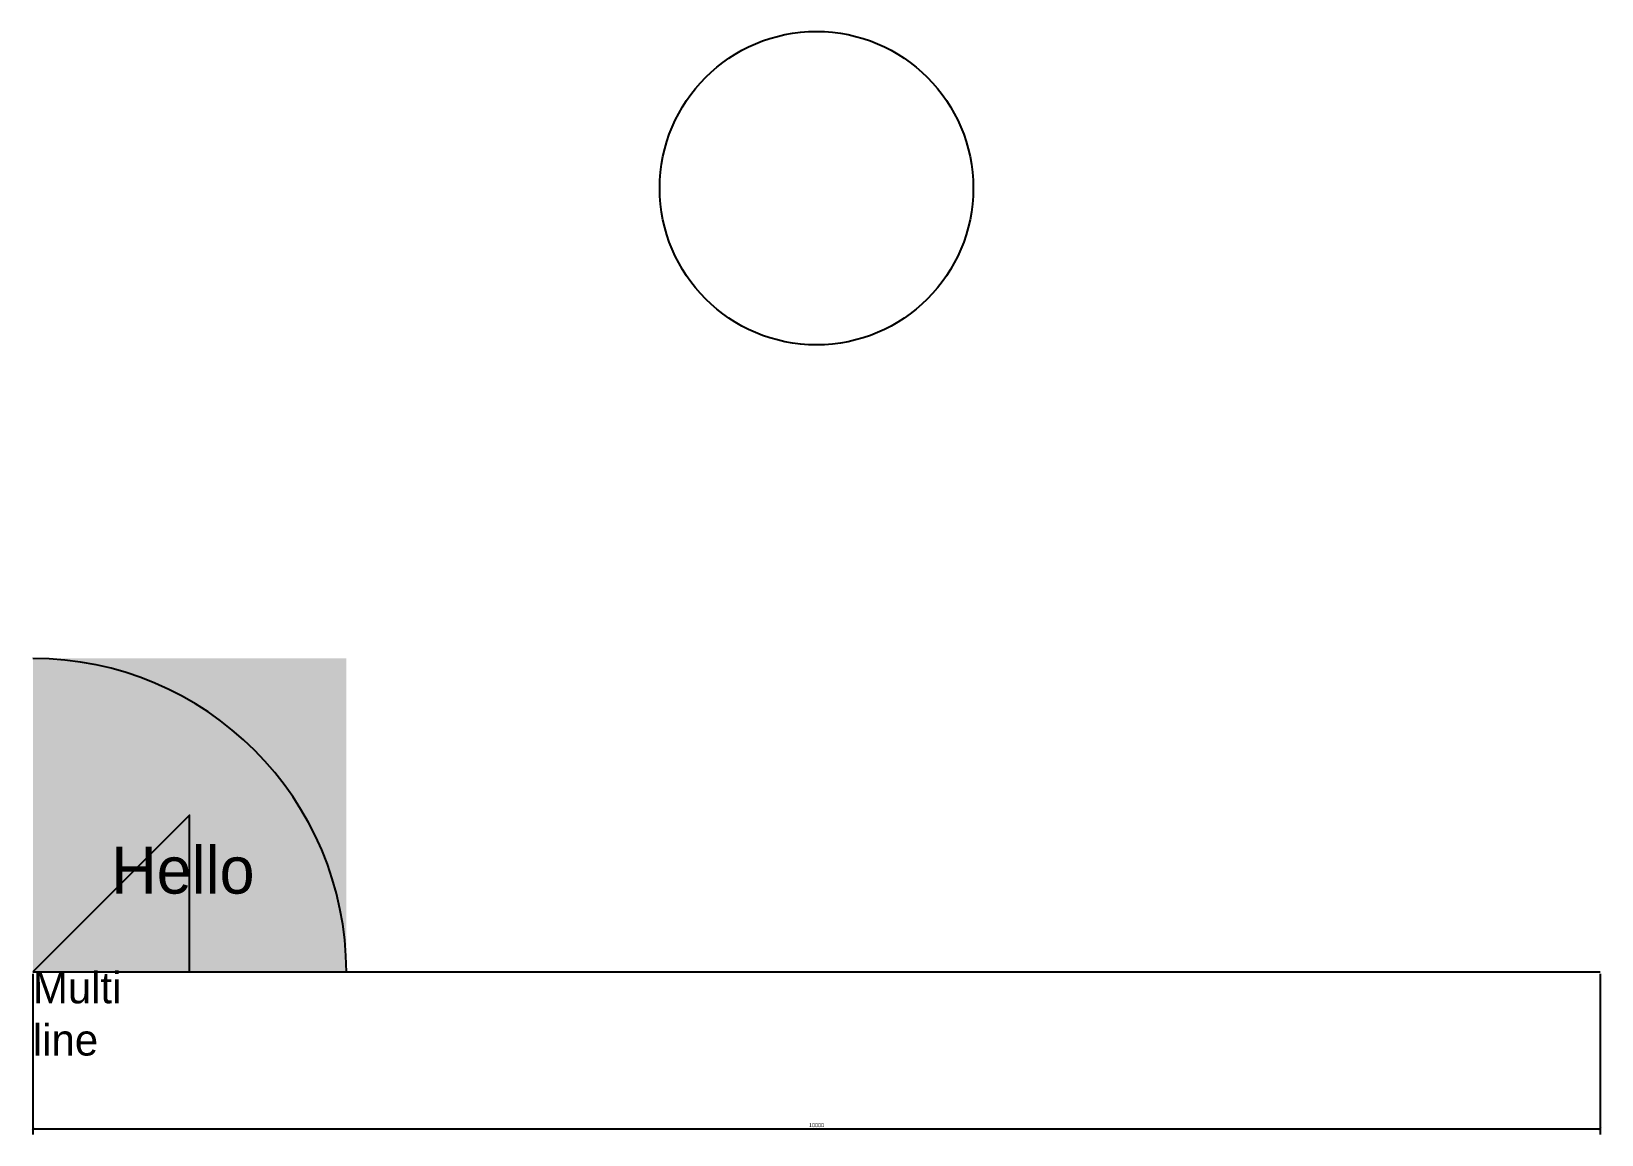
# Model space of a CAD drawing. Header units: metres. Extents: x 0 to 100, y -10 to 60.
import ezdxf

# ---------------------------------------------------------------- set-up
doc = ezdxf.new("R2010")
doc.units = ezdxf.units.M
doc.layers.add('WALLS', color=1, linetype='Continuous')
doc.styles.add('OpenSansCondensed-Light', font='OpenSansCondensed-Light.ttf')
doc.dimstyles.new('EZDXF', dxfattribs={"dimtxt": 0.25, "dimasz": 0.175, "dimexe": 0.375, "dimexo": 0.125, "dimgap": 0.1, "dimtad": 1, "dimlfac": 100, "dimzin": 12, "dimdsep": 46, "dimtxsty": 'OpenSansCondensed-Light', "dimblk": 'ARCHTICK', "dimcen": 2.5, "dimazin": 3, "dimtfac": 0.5, "dimtmove": 2, "dimatfit": 3})

# ---------------------------------------------------------------- blocks, each defined once
blk = doc.blocks.new('_ARCHTICK')
at = {"color": 0, "linetype": 'BYBLOCK', "const_width": 0.15}
blk.add_lwpolyline([(-0.5, -0.5), (0.5, 0.5)], dxfattribs=at)

msp = doc.modelspace()

# ---------------------------------------------------------------- hatches: boundary and pattern name
msp.add_hatch(color=2).paths.add_polyline_path([(0, 0), (20, 0), (20, 20), (0, 20)])

# ---------------------------------------------------------------- linework, layer by layer
msp.add_lwpolyline([(0, 0), (10, 0), (10, 10)], close=True)
msp.add_circle((50, 50), 10)
msp.add_arc((0, 0), 20, 0, 90)
at = {"layer": 'WALLS'}
msp.add_line((0, 0), (100, 0), dxfattribs=at)

# ---------------------------------------------------------------- texts
msp.add_text('Hello', height=3).set_placement((5, 5))
at = {"insert": (0, 0), "char_height": 2, "attachment_point": 1}
msp.add_mtext('Multi\\Pline', dxfattribs=at)

# ---------------------------------------------------------------- dimensions: what is measured, and where the dimension line sits
msp.add_linear_dim(base=(0, -10), p1=(0, 0), p2=(100, 0), dimstyle='EZDXF').render()

doc.saveas('drawing.dxf')
